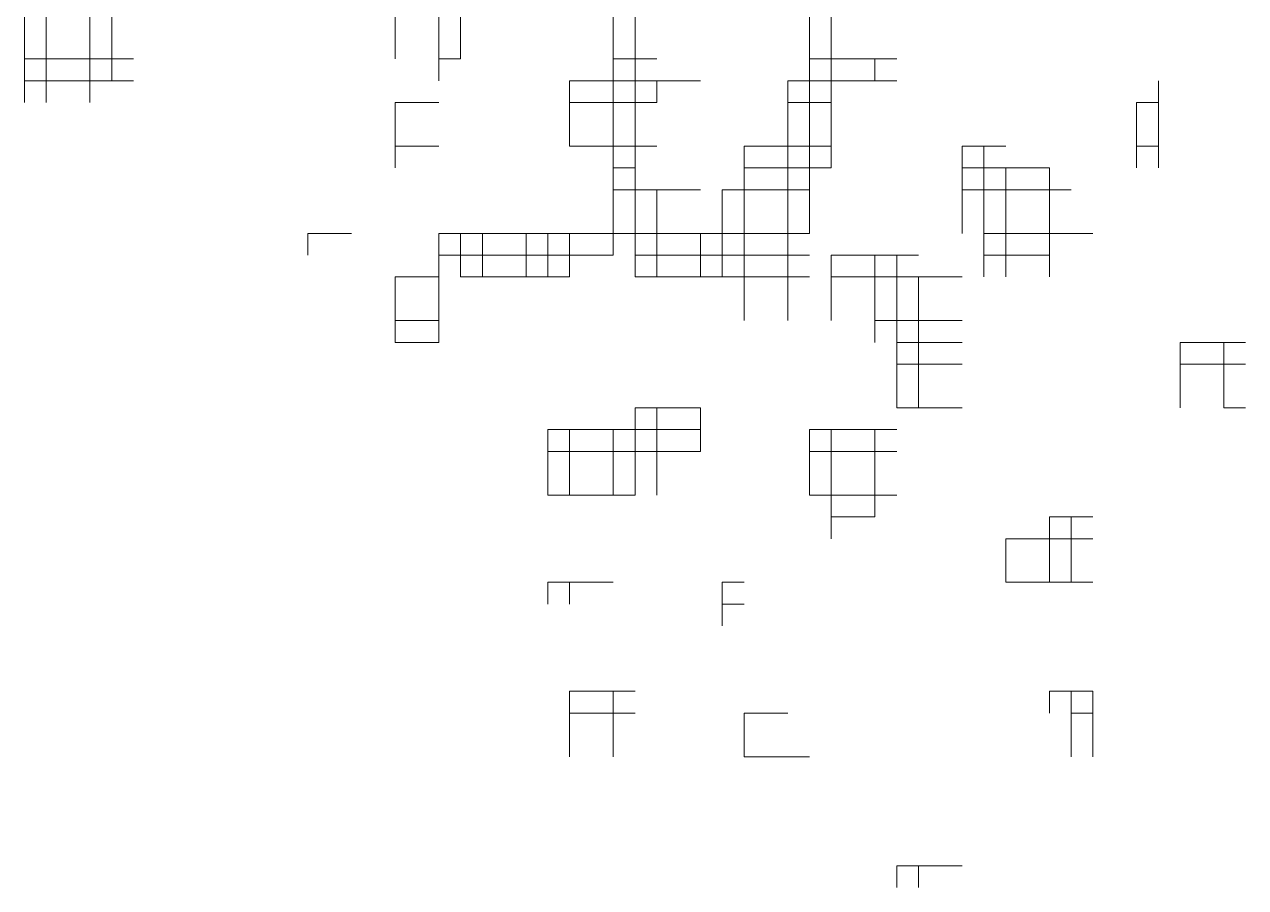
# Model space of a CAD drawing. Header units: millimetres. Extents: x 13268 to 164478, y 289082 to 363688.
# Drawn here: x 88021 to 89190, y 347083 to 347909 of the extents above; entities that cross this region are included whole.
import ezdxf

# ---------------------------------------------------------------- set-up
doc = ezdxf.new("R2010")
doc.units = ezdxf.units.MM

# ---------------------------------------------------------------- blocks, each defined once
blk = doc.blocks.new('A$C010A7659')
at = {"lineweight": 0}
for points in [[(4165.01, 1391.1), (4165.01, 1217.21)], [(4148.45, 1382.82), (4148.45, 1225.49)], [(4165.01, 1382.82), (4165.01, 1217.21)], [(4305.77, 1275.17), (4305.77, 1175.81)], [(4305.77, 1275.17), (4305.77, 1159.25)], [(4314.05, 1258.61), (4314.05, 1184.09)], [(4231.25, 1250.33), (4231.25, 1150.97)], [(4239.53, 1250.33), (4239.53, 1142.69)], [(4007.68, 1242.05), (4007.68, 1208.93)], [(4015.96, 1242.05), (4015.96, 1208.93)], [(4032.52, 1242.05), (4032.52, 1208.93)], [(4032.52, 1242.05), (4032.52, 1208.93)], [(4040.8, 1242.05), (4040.8, 1217.21)], [(4173.29, 1242.05), (4173.29, 1225.49)], [(4239.53, 1242.05), (4239.53, 1192.37)], [(4314.05, 1242.05), (4314.05, 1208.93)], [(4007.68, 1225.49), (4049.08, 1225.49)], [(4165.01, 1225.49), (4173.29, 1225.49)], [(4231.25, 1225.49), (4247.81, 1225.49)], [(4305.77, 1225.49), (4338.89, 1225.49)], [(4330.61, 1225.49), (4330.61, 1217.21)], [(4007.68, 1217.21), (4040.8, 1217.21)], [(4007.68, 1217.21), (4049.08, 1217.21)], [(4214.69, 1217.21), (4214.69, 1192.37)], [(4214.69, 1217.21), (4264.37, 1217.21)], [(4231.25, 1217.21), (4231.25, 1150.97)], [(4231.25, 1217.21), (4264.37, 1217.21)], [(4247.81, 1217.21), (4247.81, 1208.93)], [(4297.49, 1217.21), (4297.49, 1126.13)], [(4297.49, 1217.21), (4330.61, 1217.21)], [(4297.49, 1217.21), (4338.89, 1217.21)], [(4438.26, 1217.21), (4438.26, 1184.09)], [(4148.45, 1208.93), (4148.45, 1184.09)], [(4148.45, 1208.93), (4165.01, 1208.93)], [(4214.69, 1208.93), (4247.81, 1208.93)], [(4297.49, 1208.93), (4314.05, 1208.93)], [(4429.98, 1208.93), (4429.98, 1184.09)], [(4429.98, 1208.93), (4438.26, 1208.93)], [(4148.45, 1192.37), (4165.01, 1192.37)], [(4148.45, 1192.37), (4165.01, 1192.37)], [(4214.69, 1192.37), (4247.81, 1192.37)], [(4231.25, 1192.37), (4239.53, 1192.37)], [(4280.93, 1192.37), (4280.93, 1126.13)], [(4280.93, 1192.37), (4314.05, 1192.37)], [(4297.49, 1192.37), (4314.05, 1192.37)], [(4363.73, 1192.37), (4363.73, 1159.25)], [(4363.73, 1192.37), (4380.3, 1192.37)], [(4372.02, 1192.37), (4372.02, 1142.69)], [(4372.02, 1192.37), (4372.02, 1150.97)], [(4429.98, 1192.37), (4438.26, 1192.37)], [(4429.98, 1192.37), (4438.26, 1192.37)], [(4231.25, 1184.09), (4239.53, 1184.09)], [(4280.93, 1184.09), (4314.05, 1184.09)], [(4363.73, 1184.09), (4396.86, 1184.09)], [(4380.3, 1184.09), (4380.3, 1142.69)], [(4396.86, 1184.09), (4396.86, 1142.69)], [(4231.25, 1175.81), (4264.37, 1175.81)], [(4231.25, 1175.81), (4247.81, 1175.81)], [(4239.53, 1175.81), (4239.53, 1142.69)], [(4247.81, 1175.81), (4247.81, 1142.69)], [(4272.65, 1175.81), (4272.65, 1142.69)], [(4272.65, 1175.81), (4305.77, 1175.81)], [(4280.93, 1175.81), (4280.93, 1142.69)], [(4280.93, 1175.81), (4305.77, 1175.81)], [(4363.73, 1175.81), (4405.14, 1175.81)], [(4363.73, 1175.81), (4405.14, 1175.81)], [(4396.86, 1175.81), (4396.86, 1150.97)], [(4115.32, 1159.25), (4115.32, 1150.97)], [(4115.32, 1159.25), (4131.89, 1159.25)], [(4115.32, 1159.25), (4131.89, 1159.25)], [(4165.01, 1159.25), (4165.01, 1142.69)], [(4165.01, 1159.25), (4305.77, 1159.25)], [(4173.29, 1159.25), (4173.29, 1142.69)], [(4173.29, 1159.25), (4198.13, 1159.25)], [(4181.57, 1159.25), (4181.57, 1142.69)], [(4181.57, 1159.25), (4181.57, 1142.69)], [(4198.13, 1159.25), (4198.13, 1142.69)], [(4206.41, 1159.25), (4206.41, 1142.69)], [(4206.41, 1159.25), (4206.41, 1142.69)], [(4214.69, 1159.25), (4214.69, 1142.69)], [(4214.69, 1159.25), (4305.77, 1159.25)], [(4264.37, 1159.25), (4264.37, 1142.69)], [(4264.37, 1159.25), (4264.37, 1142.69)], [(4372.02, 1159.25), (4405.14, 1159.25)], [(4372.02, 1159.25), (4413.42, 1159.25)], [(4165.01, 1150.97), (4231.25, 1150.97)], [(4239.53, 1150.97), (4305.77, 1150.97)], [(4314.05, 1150.97), (4314.05, 1126.13)], [(4314.05, 1150.97), (4347.17, 1150.97)], [(4330.61, 1150.97), (4330.61, 1117.84)], [(4338.89, 1150.97), (4338.89, 1093)], [(4338.89, 1150.97), (4338.89, 1117.84)], [(4372.02, 1150.97), (4396.86, 1150.97)], [(4148.45, 1142.69), (4148.45, 1117.84)], [(4148.45, 1142.69), (4165.01, 1142.69)], [(4165.01, 1142.69), (4165.01, 1117.84)], [(4173.29, 1142.69), (4214.69, 1142.69)], [(4239.53, 1142.69), (4305.77, 1142.69)], [(4280.93, 1142.69), (4305.77, 1142.69)], [(4314.05, 1142.69), (4363.73, 1142.69)], [(4314.05, 1142.69), (4363.73, 1142.69)], [(4347.17, 1142.69), (4347.17, 1093)], [(4148.45, 1126.13), (4165.01, 1126.13)], [(4330.61, 1126.13), (4363.73, 1126.13)], [(4148.45, 1117.84), (4165.01, 1117.84)], [(4338.89, 1117.84), (4363.73, 1117.84)], [(4338.89, 1117.84), (4363.73, 1117.84)], [(4446.54, 1117.84), (4446.54, 1093)], [(4446.54, 1117.84), (4471.38, 1117.84)], [(4463.1, 1117.84), (4463.1, 1093)], [(4338.89, 1109.56), (4363.73, 1109.56)], [(4446.54, 1109.56), (4471.38, 1109.56)], [(4239.53, 1093), (4239.53, 1059.88)], [(4239.53, 1093), (4239.53, 1059.88)], [(4239.53, 1093), (4264.37, 1093)], [(4247.81, 1093), (4247.81, 1059.88)], [(4264.37, 1093), (4264.37, 1076.44)], [(4338.89, 1093), (4363.73, 1093)], [(4463.1, 1093), (4471.38, 1093)], [(4206.41, 1084.72), (4206.41, 1059.88)], [(4206.41, 1084.72), (4264.37, 1084.72)], [(4214.69, 1084.72), (4214.69, 1059.88)], [(4231.25, 1084.72), (4231.25, 1059.88)], [(4231.25, 1084.72), (4231.25, 1059.88)], [(4231.25, 1084.72), (4264.37, 1084.72)], [(4305.77, 1084.72), (4305.77, 1059.88)], [(4305.77, 1084.72), (4305.77, 1059.88)], [(4305.77, 1084.72), (4338.89, 1084.72)], [(4305.77, 1084.72), (4330.61, 1084.72)], [(4314.05, 1084.72), (4314.05, 1043.32)], [(4314.05, 1084.72), (4314.05, 1051.6)], [(4330.61, 1084.72), (4330.61, 1051.6)], [(4206.41, 1076.44), (4264.37, 1076.44)], [(4305.77, 1076.44), (4338.89, 1076.44)], [(4206.41, 1059.88), (4239.53, 1059.88)], [(4305.77, 1059.88), (4338.89, 1059.88)], [(4314.05, 1059.88), (4338.89, 1059.88)], [(4314.05, 1051.6), (4330.61, 1051.6)], [(4396.86, 1051.6), (4396.86, 1026.76)], [(4396.86, 1051.6), (4413.42, 1051.6)], [(4405.14, 1051.6), (4405.14, 1026.76)], [(4380.3, 1043.32), (4380.3, 1026.76)], [(4380.3, 1043.32), (4413.42, 1043.32)], [(4380.3, 1043.32), (4413.42, 1043.32)], [(4396.86, 1043.32), (4396.86, 1026.76)], [(4206.41, 1026.76), (4206.41, 1018.48)], [(4206.41, 1026.76), (4231.25, 1026.76)], [(4206.41, 1026.76), (4231.25, 1026.76)], [(4214.69, 1026.76), (4214.69, 1018.48)], [(4272.65, 1026.76), (4272.65, 1010.2)], [(4272.65, 1026.76), (4280.93, 1026.76)], [(4380.3, 1026.76), (4413.42, 1026.76)], [(4272.65, 1018.48), (4280.93, 1018.48)], [(4214.69, 985.36), (4214.69, 960.52)], [(4214.69, 985.36), (4239.53, 985.36)], [(4231.25, 985.36), (4231.25, 960.52)], [(4231.25, 985.36), (4231.25, 960.52)], [(4231.25, 985.36), (4239.53, 985.36)], [(4396.86, 985.36), (4396.86, 977.08)], [(4396.86, 985.36), (4413.42, 985.36)], [(4405.14, 985.36), (4405.14, 960.52)], [(4413.42, 985.36), (4413.42, 960.52)], [(4214.69, 977.08), (4239.53, 977.08)], [(4280.93, 977.08), (4280.93, 960.52)], [(4280.93, 977.08), (4297.49, 977.08)], [(4405.14, 977.08), (4413.42, 977.08)], [(4280.93, 960.52), (4305.77, 960.52)], [(4338.89, 919.12), (4338.89, 910.84)], [(4338.89, 919.12), (4363.73, 919.12)], [(4347.17, 919.12), (4347.17, 910.84)]]:
    blk.add_lwpolyline(points, dxfattribs=at)
blk = doc.blocks.new('A$C450614AE')
at = {"xscale": 1.5, "yscale": 1.5, "zscale": 1.5}
blk.add_blockref('A$C010A7659', (0, 0), dxfattribs=at)

msp = doc.modelspace()

# ---------------------------------------------------------------- block references
at = {"xscale": 1.68, "yscale": 1.68, "zscale": 1.68}
msp.add_blockref('A$C450614AE', (77922.1, 344787.3), dxfattribs=at)

doc.saveas('drawing.dxf')
